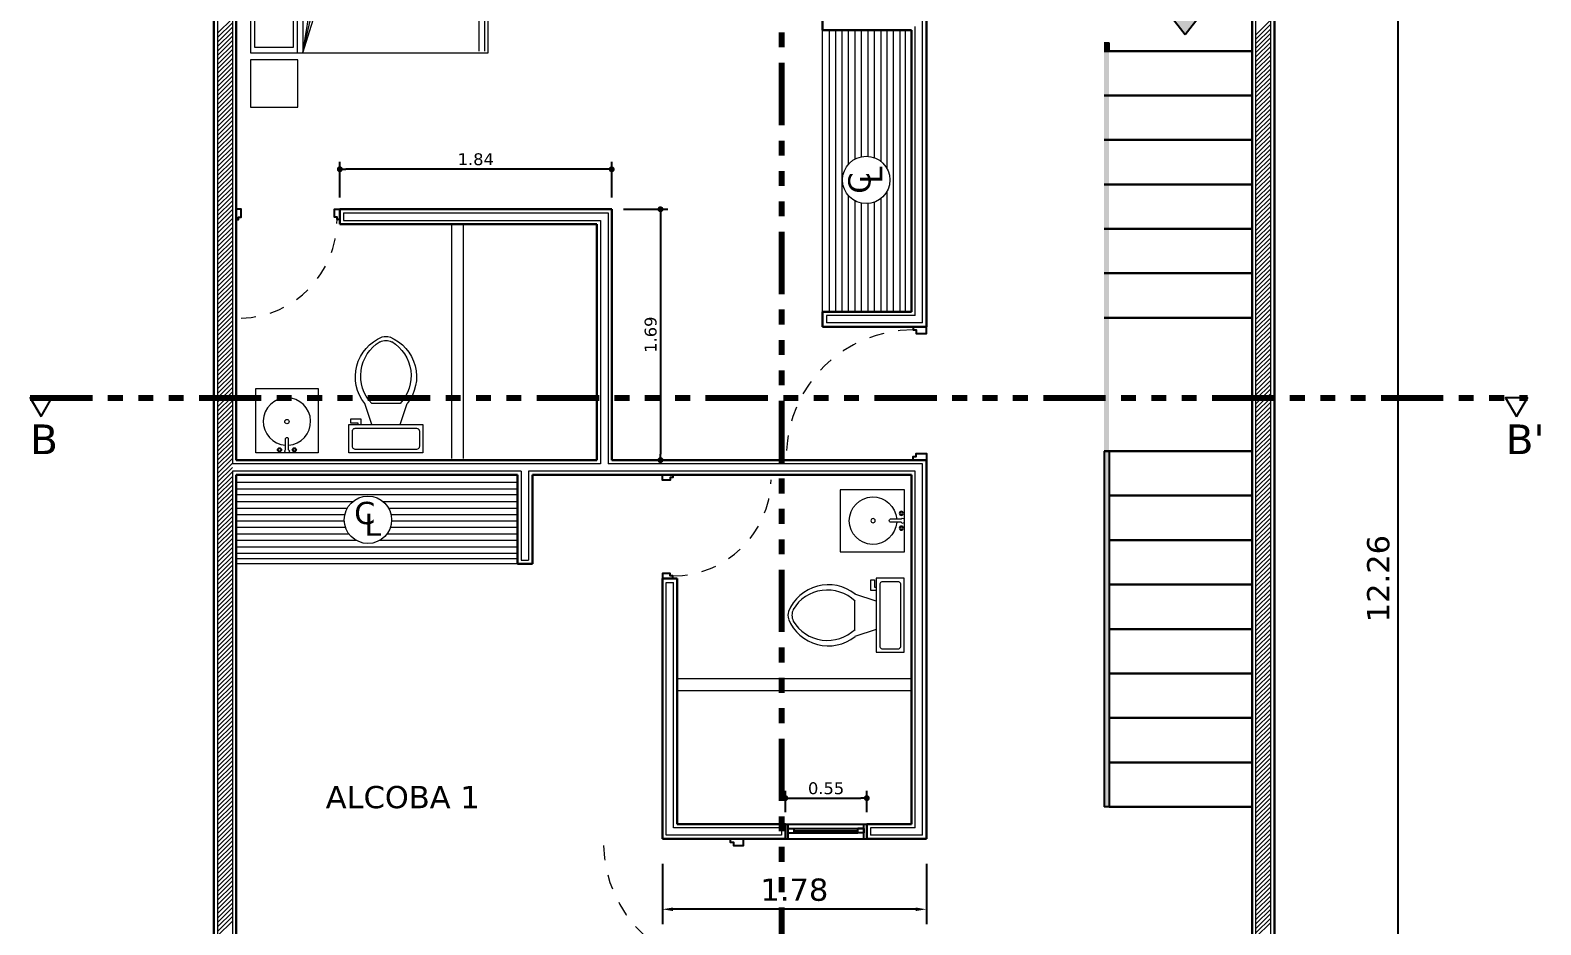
# Model space of a CAD drawing. Header units: millimetres. Extents: x -106 to 2534, y 21 to 2786.
# Drawn here: x 1265.76 to 1275.96, y 1374.5 to 1380.53 of the extents above; entities that cross this region are included whole.
import ezdxf

# ---------------------------------------------------------------- set-up
doc = ezdxf.new("R2010")
doc.units = ezdxf.units.MM
doc.linetypes.add('ACAD_ISO03W100', pattern=[30, 12, -18])
doc.linetypes.add('ACAD_ISO14W100', pattern=[24, 12, -3, 0, -3, 0, -3, 0, -3])
for name, color, linetype, lineweight in [('achurado', 142, 'Continuous', 9), ('asceso ban', 64, 'Continuous', 20), ('colet', 45, 'Continuous', 18), ('escalera', 90, 'Continuous', 30), ('L. corte', 106, 'ACAD_ISO14W100', 80), ('marco', 54, 'Continuous', 25), ('MOBILIARIO', 132, 'Continuous', 20), ('muros', 20, 'Continuous', 30), ('pollo', 91, 'Continuous', 20), ('puerta . lejan', 64, 'Continuous', 13), ('punteada', 210, 'ACAD_ISO03W100', 13), ('textos', 116, 'Continuous', 40), ('varanda', 240, 'Continuous', 25)]:
    doc.layers.add(name, color=color, linetype=linetype, lineweight=lineweight)
doc.styles.get("Standard").update_dxf_attribs({"font": 'verdana.ttf'})
doc.dimstyles.new('cota 1.50', dxfattribs={"dimtxt": 0.08, "dimasz": 0.04, "dimexe": 0.05, "dimexo": 0.08, "dimgap": 0.025, "dimtad": 1, "dimdsep": 46, "dimtxsty": 'Standard', "dimblk": 'DOT', "dimcen": 2.5, "dimadec": 0, "dimazin": 0, "dimtm": 1e-09, "dimtfac": 1, "dimtmove": 0, "dimatfit": 3, "dimfxl": 1, "dimarcsym": 0})
doc.dimstyles.new('cota 1.75', dxfattribs={"dimtxt": 0.15, "dimasz": 0.072, "dimexe": 0.1005, "dimexo": 0.1685, "dimgap": 0.0525, "dimtad": 1, "dimdsep": 46, "dimtxsty": 'Standard', "dimcen": 2.5, "dimadec": 0, "dimazin": 0, "dimtfac": 1, "dimtmove": 0, "dimatfit": 3, "dimfxl": 1.25, "dimarcsym": 0})

# ---------------------------------------------------------------- blocks, each defined once
blk = doc.blocks.new('A$C60677ADB')
at = {"layer": 'MOBILIARIO', "ltscale": 5}
for p, q in [((0, 2.455), (0, 0.459)), ((2.002, 2.455), (0, 2.455)), ((0.394, 2.455), (0.394, 0.459)), ((0.441, 2.455), (0.441, 0.459)), ((0.441, 0.459), (0.765, 2.455)), ((1.926, 0.473), (1.926, 2.455)), ((1.973, 0.473), (1.973, 2.455)), ((2.002, 0.459), (2.002, 2.455)), ((0.035, 1.488), (0.035, 2.408)), ((0.035, 2.408), (0.361, 2.408)), ((0.361, 2.408), (0.361, 1.488)), ((0.441, 0.459), (0.878, 2.354)), ((0.441, 0.459), (1.039, 2.354)), ((0.748, 2.354), (2.002, 2.354)), ((0.756, 2.403), (2.002, 2.403)), ((0, 1.457), (0.394, 1.457)), ((0.361, 1.488), (0.035, 1.488)), ((0.035, 1.426), (0.035, 0.506)), ((0.361, 1.426), (0.035, 1.426)), ((0.361, 0.506), (0.361, 1.426)), ((0, 0.459), (2.002, 0.459)), ((0.035, 0.506), (0.361, 0.506))]:
    blk.add_line(p, q, dxfattribs=at)
for points in [[(0, 2.519), (0.4, 2.519), (0.4, 2.919), (0, 2.919)], [(0, 0), (0.4, 0), (0.4, 0.4), (0, 0.4)]]:
    blk.add_lwpolyline(points, close=True, dxfattribs=at)
blk = doc.blocks.new('lava mano 03')
at = {"layer": 'asceso ban'}
for p, q in [((1249.724, 1380.694), (1249.648, 1380.694)), ((1249.724, 1380.674), (1249.648, 1380.674)), ((1249.724, 1380.694), (1249.73, 1380.701)), ((1249.724, 1380.674), (1249.73, 1380.667)), ((1249.73, 1380.701), (1249.745, 1380.697)), ((1249.73, 1380.667), (1249.745, 1380.672))]:
    blk.add_line(p, q, dxfattribs=at)
blk.add_lwpolyline([(1249.311, 1380.894), (1249.745, 1380.894), (1249.745, 1380.475), (1249.311, 1380.475)], close=True, dxfattribs=at)
for centre, radius in [((1249.533, 1380.684), 0.0145), ((1249.724, 1380.734), 0.014), ((1249.724, 1380.734), 0.00819), ((1249.724, 1380.634), 0.014), ((1249.724, 1380.634), 0.00819)]:
    blk.add_circle(centre, radius, dxfattribs=at)
for centre, radius, start, end in [((1249.533, 1380.684), 0.16, 3.5735, 356.4265), ((1249.654, 1380.684), 0.0115, 119.3552, 240.6448)]:
    blk.add_arc(centre, radius, start, end, dxfattribs=at)
blk = doc.blocks.new('sanit')
at = {"layer": 'asceso ban'}
for p, q in [((1242.181, 1375.325), (1242.086, 1375.325)), ((1242.229, 1375.195), (1242.372, 1375.242)), ((1242.372, 1375.195), (1242.372, 1375.004)), ((1242.229, 1375.004), (1242.372, 1374.956)), ((1242.229, 1374.933), (1242.265, 1374.933)), ((1242.241, 1374.909), (1242.229, 1374.909)), ((1242.241, 1374.861), (1242.241, 1374.909)), ((1242.265, 1374.861), (1242.241, 1374.861)), ((1242.265, 1374.933), (1242.265, 1374.861))]:
    blk.add_line(p, q, dxfattribs=at)
blk.add_lwpolyline([(1242.229, 1375.349), (1242.039, 1375.349), (1242.039, 1374.849), (1242.229, 1374.849)], close=True, dxfattribs=at)
for points in [[(1242.062, 1375.302), (1242.062, 1374.897)], [(1242.205, 1374.897), (1242.205, 1375.302)], [(1242.086, 1374.873), (1242.181, 1374.873)]]:
    blk.add_lwpolyline(points, dxfattribs=at)
for centre, radius, start, end in [((1242.083, 1375.305), 0.021, 81.8699, 188.1301), ((1242.184, 1375.305), 0.021, 351.8699, 98.1301), ((1242.552, 1375.016), 0.29, 22.0284, 128.5307), ((1242.558, 1374.999), 0.27, 31.053, 133.6321), ((1242.552, 1375.183), 0.29, 231.4691, 337.9714), ((1242.702, 1375.099), 0.0952, 335.7318, 24.2682), ((1242.729, 1375.099), 0.0952, 344.8605, 15.1395), ((1242.558, 1375.199), 0.27, 226.3677, 328.9468), ((1242.083, 1374.894), 0.021, 171.8699, 278.1301), ((1242.184, 1374.894), 0.021, 261.8699, 8.1301)]:
    blk.add_arc(centre, radius, start, end, dxfattribs=at)
blk = doc.blocks.new('*D204')
at = {"color": 0, "lineweight": -2, "transparency": 16777216}
for p, q in [((1274.326, 1382.962), (1275.091, 1382.962)), ((1274.991, 1382.89), (1274.991, 1370.775)), ((1274.326, 1370.703), (1275.091, 1370.703))]:
    blk.add_line(p, q, dxfattribs=at)
at = {"color": 0, "transparency": 16777216}
for points in [[(1274.979, 1382.89), (1275.003, 1382.89), (1274.991, 1382.962)], [(1274.979, 1370.775), (1275.003, 1370.775), (1274.991, 1370.703)]]:
    blk.add_solid(points, dxfattribs=at)
at = {"layer": 'Defpoints', "color": 0, "transparency": 16777216}
for p in [(1274.158, 1382.962), (1274.158, 1370.703), (1274.991, 1370.703)]:
    blk.add_point(p, dxfattribs=at)
at = {"color": 0, "transparency": 16777216, "insert": (1274.86, 1376.833), "char_height": 0.15, "attachment_point": 5, "rotation": 90}
blk.add_mtext('12.26', dxfattribs=at)
blk = doc.blocks.new('*D205')
at = {"color": 0, "lineweight": -2, "transparency": 16777216}
for p, q in [((1270.026, 1374.909), (1270.026, 1374.502)), ((1271.808, 1374.909), (1271.808, 1374.502)), ((1271.736, 1374.602), (1270.098, 1374.602))]:
    blk.add_line(p, q, dxfattribs=at)
at = {"color": 0, "transparency": 16777216}
for points in [[(1270.098, 1374.614), (1270.098, 1374.59), (1270.026, 1374.602)], [(1271.736, 1374.614), (1271.736, 1374.59), (1271.808, 1374.602)]]:
    blk.add_solid(points, dxfattribs=at)
at = {"layer": 'Defpoints', "color": 0, "transparency": 16777216}
for p in [(1270.026, 1375.077), (1271.808, 1375.077), (1270.026, 1374.602)]:
    blk.add_point(p, dxfattribs=at)
at = {"color": 0, "transparency": 16777216, "insert": (1270.917, 1374.733), "char_height": 0.15, "attachment_point": 5}
blk.add_mtext('1.78', dxfattribs=at)
blk = doc.blocks.new('_Dot')
at = {"color": 0, "linetype": 'ByBlock', "lineweight": -2}
blk.add_line((-0.5, 0), (-1, 0), dxfattribs=at)
at = {"color": 0, "linetype": 'ByBlock', "const_width": 0.5}
blk.add_lwpolyline([(-0.25, 0, 1), (0.25, 0, 1)], format="xyb", close=True, dxfattribs=at)
blk = doc.blocks.new('*D210')
at = {"color": 0, "lineweight": -2, "transparency": 16777216}
for p, q in [((1267.848, 1379.405), (1267.848, 1379.645)), ((1269.644, 1379.595), (1267.888, 1379.595)), ((1269.684, 1379.405), (1269.684, 1379.645))]:
    blk.add_line(p, q, dxfattribs=at)
at = {"layer": 'Defpoints', "color": 0, "transparency": 16777216}
for p in [(1267.848, 1379.595), (1267.848, 1379.325), (1269.684, 1379.325)]:
    blk.add_point(p, dxfattribs=at)
at = {"color": 0, "lineweight": -2, "transparency": 16777216, "xscale": 0.03999999999999999, "yscale": 0.03999999999999999, "zscale": 0.03999999999999999, "rotation": 180}
blk.add_blockref('_Dot', (1267.848, 1379.595), dxfattribs=at)
at = {"color": 0, "lineweight": -2, "transparency": 16777216, "xscale": 0.03999999999999999, "yscale": 0.03999999999999999, "zscale": 0.03999999999999999}
blk.add_blockref('_Dot', (1269.684, 1379.595), dxfattribs=at)
at = {"color": 0, "transparency": 16777216, "insert": (1268.766, 1379.662), "char_height": 0.08, "attachment_point": 5}
blk.add_mtext('1.84', dxfattribs=at)
blk = doc.blocks.new('*D211')
at = {"color": 0, "lineweight": -2, "transparency": 16777216}
for p, q in [((1269.764, 1379.325), (1270.063, 1379.325)), ((1270.013, 1379.285), (1270.013, 1377.673)), ((1269.764, 1377.633), (1270.063, 1377.633))]:
    blk.add_line(p, q, dxfattribs=at)
at = {"layer": 'Defpoints', "color": 0, "transparency": 16777216}
for p in [(1269.684, 1379.325), (1269.684, 1377.633), (1270.013, 1377.633)]:
    blk.add_point(p, dxfattribs=at)
at = {"color": 0, "lineweight": -2, "transparency": 16777216, "xscale": 0.03999999999999999, "yscale": 0.03999999999999999, "zscale": 0.03999999999999999}
for p, rotation in [((1270.013, 1379.325), 90), ((1270.013, 1377.633), 270)]:
    blk.add_blockref('_Dot', p, dxfattribs=dict(at, rotation=rotation))
at = {"color": 0, "transparency": 16777216, "insert": (1269.947, 1378.479), "char_height": 0.08, "attachment_point": 5, "rotation": 90}
blk.add_mtext('1.69', dxfattribs=at)
blk = doc.blocks.new('*D212')
at = {"color": 0, "lineweight": -2, "transparency": 16777216}
for p, q in [((1270.856, 1375.257), (1270.856, 1375.402)), ((1271.406, 1375.257), (1271.406, 1375.402)), ((1270.896, 1375.352), (1271.366, 1375.352))]:
    blk.add_line(p, q, dxfattribs=at)
at = {"layer": 'Defpoints', "color": 0, "transparency": 16777216}
for p in [(1271.406, 1375.352), (1270.856, 1375.177), (1271.406, 1375.177)]:
    blk.add_point(p, dxfattribs=at)
at = {"color": 0, "lineweight": -2, "transparency": 16777216, "xscale": 0.03999999999999999, "yscale": 0.03999999999999999, "zscale": 0.03999999999999999, "rotation": 180}
blk.add_blockref('_Dot', (1270.856, 1375.352), dxfattribs=at)
at = {"color": 0, "lineweight": -2, "transparency": 16777216, "xscale": 0.03999999999999999, "yscale": 0.03999999999999999, "zscale": 0.03999999999999999}
blk.add_blockref('_Dot', (1271.406, 1375.352), dxfattribs=at)
at = {"color": 0, "transparency": 16777216, "insert": (1271.131, 1375.418), "char_height": 0.08, "attachment_point": 5}
blk.add_mtext('0.55', dxfattribs=at)

msp = doc.modelspace()

# ---------------------------------------------------------------- hatches: boundary and pattern name
h = msp.add_hatch(color=0)
h.set_gradient(color1=(0, 0, 255), rotation=180, tint=1)
h.paths.add_polyline_path([(1273.555, 1380.502), (1273.452, 1380.634), (1273.516, 1380.634), (1273.507, 1380.835), (1273.609, 1380.835), (1273.604, 1380.634), (1273.66, 1380.634)])
h = msp.add_hatch(color=12)
h.set_gradient(color1=(204, 15, 5), color2=(214, 16, 5), one_color=1, tint=0.43, name='CYLINDER')
h.paths.add_polyline_path([(1273.008, 1378.053), (1273.042, 1378.053), (1273.042, 1380.393), (1273.008, 1380.393)])
h = msp.add_hatch(color=20)
h.set_gradient(color1=(244, 62, 11), color2=(209, 53, 10), one_color=1, tint=0.43)
h.paths.add_polyline_path([(1273.008, 1377.693), (1273.042, 1377.693), (1273.042, 1378.053), (1273.008, 1378.053)])
at = {"layer": 'puerta . lejan'}
h = msp.add_hatch(color=256, dxfattribs=at)
h.set_gradient(color1=(245, 5, 9), color2=(215, 4, 8), one_color=1, tint=0.43)
h.paths.add_polyline_path([(1273.008, 1377.693), (1273.008, 1375.293), (1273.042, 1375.293), (1273.042, 1377.693)])
at = {"layer": 'varanda'}
h = msp.add_hatch(color=12, dxfattribs=at)
h.set_gradient(color1=(204, 15, 5), color2=(214, 16, 5), one_color=1, tint=0.43)
h.paths.add_polyline_path([(1273.008, 1380.393), (1273.042, 1380.393), (1273.042, 1380.448), (1273.008, 1380.448)])

# ---------------------------------------------------------------- linework, layer by layer
at = {"color": 0, "linetype": 'Continuous'}
msp.add_lwpolyline([(1273.555, 1380.502), (1273.452, 1380.634), (1273.516, 1380.634), (1273.507, 1380.835), (1273.609, 1380.835), (1273.604, 1380.634), (1273.66, 1380.634)], close=True, dxfattribs=at)
for points in [[(1265.831, 1377.926), (1265.904, 1378.053), (1265.758, 1378.053)], [(1275.793, 1377.926), (1275.866, 1378.053), (1275.719, 1378.053)]]:
    msp.add_lwpolyline(points, close=True)
at = {"layer": 'achurado'}
for p, q in [((1267.023, 1384.964), (1267.023, 1370.728)), ((1267.123, 1384.858), (1267.123, 1377.608)), ((1274.133, 1373.567), (1274.133, 1382.937)), ((1271.783, 1378.558), (1271.783, 1382.837)), ((1274.033, 1373.567), (1274.033, 1382.812)), ((1267.023, 1380.513), (1267.123, 1380.613)), ((1267.023, 1380.483), (1267.123, 1380.583)), ((1274.033, 1380.503), (1274.133, 1380.603)), ((1274.033, 1380.473), (1274.133, 1380.573)), ((1267.023, 1380.453), (1267.123, 1380.553)), ((1267.023, 1380.423), (1267.123, 1380.523)), ((1267.023, 1380.393), (1267.123, 1380.493)), ((1271.733, 1378.608), (1271.733, 1380.558)), ((1274.033, 1380.443), (1274.133, 1380.543)), ((1274.033, 1380.413), (1274.133, 1380.513)), ((1274.033, 1380.383), (1274.133, 1380.483)), ((1267.023, 1380.363), (1267.123, 1380.463)), ((1267.023, 1380.333), (1267.123, 1380.433)), ((1267.023, 1380.303), (1267.123, 1380.403)), ((1267.023, 1380.273), (1267.123, 1380.373)), ((1274.033, 1380.353), (1274.133, 1380.453)), ((1274.033, 1380.323), (1274.133, 1380.423)), ((1274.033, 1380.293), (1274.133, 1380.393)), ((1267.023, 1380.243), (1267.123, 1380.343)), ((1267.023, 1380.213), (1267.123, 1380.313)), ((1267.023, 1380.183), (1267.123, 1380.283)), ((1274.033, 1380.263), (1274.133, 1380.363)), ((1274.033, 1380.233), (1274.133, 1380.333)), ((1274.033, 1380.203), (1274.133, 1380.303)), ((1274.033, 1380.173), (1274.133, 1380.273)), ((1267.023, 1380.153), (1267.123, 1380.253)), ((1267.023, 1380.123), (1267.123, 1380.223)), ((1267.023, 1380.093), (1267.123, 1380.193)), ((1267.023, 1380.063), (1267.123, 1380.163)), ((1274.033, 1380.143), (1274.133, 1380.243)), ((1274.033, 1380.113), (1274.133, 1380.213)), ((1274.033, 1380.083), (1274.133, 1380.183)), ((1267.023, 1380.033), (1267.123, 1380.133)), ((1267.023, 1380.003), (1267.123, 1380.103)), ((1267.023, 1379.973), (1267.123, 1380.073)), ((1274.033, 1380.053), (1274.133, 1380.153)), ((1274.033, 1380.023), (1274.133, 1380.123)), ((1274.033, 1379.993), (1274.133, 1380.093)), ((1274.033, 1379.963), (1274.133, 1380.063)), ((1267.023, 1379.943), (1267.123, 1380.043)), ((1267.023, 1379.913), (1267.123, 1380.013)), ((1267.023, 1379.883), (1267.123, 1379.983)), ((1274.033, 1379.933), (1274.133, 1380.033)), ((1274.033, 1379.903), (1274.133, 1380.003)), ((1274.033, 1379.873), (1274.133, 1379.973)), ((1267.023, 1379.853), (1267.123, 1379.953)), ((1267.023, 1379.823), (1267.123, 1379.923)), ((1267.023, 1379.793), (1267.123, 1379.893)), ((1267.023, 1379.763), (1267.123, 1379.863)), ((1274.033, 1379.843), (1274.133, 1379.943)), ((1274.033, 1379.813), (1274.133, 1379.913)), ((1274.033, 1379.783), (1274.133, 1379.883)), ((1267.023, 1379.733), (1267.123, 1379.833)), ((1267.023, 1379.703), (1267.123, 1379.803)), ((1267.023, 1379.673), (1267.123, 1379.773)), ((1274.033, 1379.753), (1274.133, 1379.853)), ((1274.033, 1379.723), (1274.133, 1379.823)), ((1274.033, 1379.693), (1274.133, 1379.793)), ((1274.033, 1379.663), (1274.133, 1379.763)), ((1267.023, 1379.643), (1267.123, 1379.743)), ((1267.023, 1379.613), (1267.123, 1379.713)), ((1267.023, 1379.583), (1267.123, 1379.683)), ((1267.023, 1379.553), (1267.123, 1379.653)), ((1274.033, 1379.633), (1274.133, 1379.733)), ((1274.033, 1379.603), (1274.133, 1379.703)), ((1274.033, 1379.573), (1274.133, 1379.673)), ((1267.023, 1379.523), (1267.123, 1379.623)), ((1267.023, 1379.493), (1267.123, 1379.593)), ((1267.023, 1379.463), (1267.123, 1379.563)), ((1274.033, 1379.543), (1274.133, 1379.643)), ((1274.033, 1379.513), (1274.133, 1379.613)), ((1274.033, 1379.483), (1274.133, 1379.583)), ((1274.033, 1379.453), (1274.133, 1379.553)), ((1267.023, 1379.433), (1267.123, 1379.533)), ((1267.023, 1379.403), (1267.123, 1379.503)), ((1267.023, 1379.373), (1267.123, 1379.473)), ((1274.033, 1379.423), (1274.133, 1379.523)), ((1274.033, 1379.393), (1274.133, 1379.493)), ((1274.033, 1379.363), (1274.133, 1379.463)), ((1267.023, 1379.343), (1267.123, 1379.443)), ((1267.023, 1379.313), (1267.123, 1379.413)), ((1267.023, 1379.283), (1267.123, 1379.383)), ((1267.023, 1379.253), (1267.123, 1379.353)), ((1274.033, 1379.333), (1274.133, 1379.433)), ((1274.033, 1379.303), (1274.133, 1379.403)), ((1274.033, 1379.273), (1274.133, 1379.373)), ((1267.023, 1379.223), (1267.123, 1379.323)), ((1267.023, 1379.193), (1267.123, 1379.293)), ((1267.023, 1379.163), (1267.123, 1379.263)), ((1267.873, 1379.3), (1269.659, 1379.3)), ((1267.873, 1379.3), (1267.873, 1379.25)), ((1267.873, 1379.25), (1269.609, 1379.25)), ((1269.609, 1379.25), (1269.609, 1377.608)), ((1269.659, 1379.3), (1269.659, 1377.608)), ((1274.033, 1379.243), (1274.133, 1379.343)), ((1274.033, 1379.213), (1274.133, 1379.313)), ((1274.033, 1379.183), (1274.133, 1379.283)), ((1274.033, 1379.153), (1274.133, 1379.253)), ((1267.023, 1379.133), (1267.123, 1379.233)), ((1267.023, 1379.103), (1267.123, 1379.203)), ((1267.023, 1379.073), (1267.123, 1379.173)), ((1267.023, 1379.043), (1267.123, 1379.143)), ((1274.033, 1379.123), (1274.133, 1379.223)), ((1274.033, 1379.093), (1274.133, 1379.193)), ((1274.033, 1379.063), (1274.133, 1379.163)), ((1267.023, 1379.013), (1267.123, 1379.113)), ((1267.023, 1378.983), (1267.123, 1379.083)), ((1267.023, 1378.953), (1267.123, 1379.053)), ((1274.033, 1379.033), (1274.133, 1379.133)), ((1274.033, 1379.003), (1274.133, 1379.103)), ((1274.033, 1378.973), (1274.133, 1379.073)), ((1274.033, 1378.943), (1274.133, 1379.043)), ((1267.023, 1378.923), (1267.123, 1379.023)), ((1267.023, 1378.893), (1267.123, 1378.993)), ((1267.023, 1378.863), (1267.123, 1378.963)), ((1274.033, 1378.913), (1274.133, 1379.013)), ((1274.033, 1378.883), (1274.133, 1378.983)), ((1274.033, 1378.853), (1274.133, 1378.953)), ((1267.023, 1378.833), (1267.123, 1378.933)), ((1267.023, 1378.803), (1267.123, 1378.903)), ((1267.023, 1378.773), (1267.123, 1378.873)), ((1267.023, 1378.743), (1267.123, 1378.843)), ((1274.033, 1378.823), (1274.133, 1378.923)), ((1274.033, 1378.793), (1274.133, 1378.893)), ((1274.033, 1378.763), (1274.133, 1378.863)), ((1267.023, 1378.713), (1267.123, 1378.813)), ((1267.023, 1378.683), (1267.123, 1378.783)), ((1267.023, 1378.653), (1267.123, 1378.753)), ((1274.033, 1378.733), (1274.133, 1378.833)), ((1274.033, 1378.703), (1274.133, 1378.803)), ((1274.033, 1378.673), (1274.133, 1378.773)), ((1274.033, 1378.643), (1274.133, 1378.743)), ((1267.023, 1378.623), (1267.123, 1378.723)), ((1267.023, 1378.593), (1267.123, 1378.693)), ((1267.023, 1378.563), (1267.123, 1378.663)), ((1267.023, 1378.533), (1267.123, 1378.633)), ((1274.033, 1378.613), (1274.133, 1378.713)), ((1274.033, 1378.583), (1274.133, 1378.683)), ((1274.033, 1378.553), (1274.133, 1378.653)), ((1267.023, 1378.503), (1267.123, 1378.603)), ((1267.023, 1378.473), (1267.123, 1378.573)), ((1267.023, 1378.443), (1267.123, 1378.543)), ((1271.733, 1378.608), (1271.133, 1378.608)), ((1271.133, 1378.608), (1271.133, 1378.558)), ((1271.783, 1378.558), (1271.133, 1378.558)), ((1274.033, 1378.523), (1274.133, 1378.623)), ((1274.033, 1378.493), (1274.133, 1378.593)), ((1274.033, 1378.463), (1274.133, 1378.563)), ((1274.033, 1378.433), (1274.133, 1378.533)), ((1267.023, 1378.413), (1267.123, 1378.513)), ((1267.023, 1378.383), (1267.123, 1378.483)), ((1267.023, 1378.353), (1267.123, 1378.453)), ((1274.033, 1378.403), (1274.133, 1378.503)), ((1274.033, 1378.373), (1274.133, 1378.473)), ((1274.033, 1378.343), (1274.133, 1378.443)), ((1267.023, 1378.323), (1267.123, 1378.423)), ((1267.023, 1378.293), (1267.123, 1378.393)), ((1267.023, 1378.263), (1267.123, 1378.363)), ((1267.023, 1378.233), (1267.123, 1378.333)), ((1274.033, 1378.313), (1274.133, 1378.413)), ((1274.033, 1378.283), (1274.133, 1378.383)), ((1274.033, 1378.253), (1274.133, 1378.353)), ((1267.023, 1378.203), (1267.123, 1378.303)), ((1267.023, 1378.173), (1267.123, 1378.273)), ((1267.023, 1378.143), (1267.123, 1378.243)), ((1274.033, 1378.223), (1274.133, 1378.323)), ((1274.033, 1378.193), (1274.133, 1378.293)), ((1274.033, 1378.163), (1274.133, 1378.263)), ((1274.033, 1378.133), (1274.133, 1378.233)), ((1267.023, 1378.113), (1267.123, 1378.213)), ((1267.023, 1378.083), (1267.123, 1378.183)), ((1267.023, 1378.053), (1267.123, 1378.153)), ((1267.023, 1378.023), (1267.123, 1378.123)), ((1274.033, 1378.103), (1274.133, 1378.203)), ((1274.033, 1378.073), (1274.133, 1378.173)), ((1274.033, 1378.043), (1274.133, 1378.143)), ((1267.023, 1377.993), (1267.123, 1378.093)), ((1267.023, 1377.963), (1267.123, 1378.063)), ((1267.023, 1377.933), (1267.123, 1378.033)), ((1274.033, 1378.013), (1274.133, 1378.113)), ((1274.033, 1377.983), (1274.133, 1378.083)), ((1274.033, 1377.953), (1274.133, 1378.053)), ((1274.033, 1377.923), (1274.133, 1378.023)), ((1267.023, 1377.903), (1267.123, 1378.003)), ((1267.023, 1377.873), (1267.123, 1377.973)), ((1267.023, 1377.843), (1267.123, 1377.943)), ((1274.033, 1377.893), (1274.133, 1377.993)), ((1274.033, 1377.863), (1274.133, 1377.963)), ((1274.033, 1377.833), (1274.133, 1377.933)), ((1267.023, 1377.813), (1267.123, 1377.913)), ((1267.023, 1377.783), (1267.123, 1377.883)), ((1267.023, 1377.753), (1267.123, 1377.853)), ((1267.023, 1377.723), (1267.123, 1377.823)), ((1274.033, 1377.803), (1274.133, 1377.903)), ((1274.033, 1377.773), (1274.133, 1377.873)), ((1274.033, 1377.743), (1274.133, 1377.843)), ((1267.023, 1377.693), (1267.123, 1377.793)), ((1267.023, 1377.663), (1267.123, 1377.763)), ((1267.023, 1377.633), (1267.123, 1377.733)), ((1274.033, 1377.713), (1274.133, 1377.813)), ((1274.033, 1377.683), (1274.133, 1377.783)), ((1274.033, 1377.653), (1274.133, 1377.753)), ((1274.033, 1377.623), (1274.133, 1377.723)), ((1267.023, 1377.603), (1267.123, 1377.703)), ((1267.023, 1377.573), (1267.123, 1377.673)), ((1267.023, 1377.543), (1267.123, 1377.643)), ((1267.023, 1377.513), (1267.123, 1377.613)), ((1274.033, 1377.593), (1274.133, 1377.693)), ((1274.033, 1377.563), (1274.133, 1377.663)), ((1274.033, 1377.533), (1274.133, 1377.633)), ((1267.023, 1377.483), (1267.123, 1377.583)), ((1267.023, 1377.453), (1267.123, 1377.553)), ((1267.023, 1377.423), (1267.123, 1377.523)), ((1269.609, 1377.608), (1267.123, 1377.608)), ((1269.073, 1377.558), (1267.123, 1377.558)), ((1267.123, 1377.558), (1267.123, 1370.828)), ((1269.073, 1377.558), (1269.073, 1376.958)), ((1271.733, 1377.558), (1269.123, 1377.558)), ((1269.123, 1377.558), (1269.123, 1376.958)), ((1271.783, 1377.608), (1269.659, 1377.608)), ((1271.733, 1375.152), (1271.733, 1377.558)), ((1271.783, 1375.102), (1271.783, 1377.608)), ((1274.033, 1377.503), (1274.133, 1377.603)), ((1274.033, 1377.473), (1274.133, 1377.573)), ((1274.033, 1377.443), (1274.133, 1377.543)), ((1274.033, 1377.413), (1274.133, 1377.513)), ((1267.023, 1377.393), (1267.123, 1377.493)), ((1267.023, 1377.363), (1267.123, 1377.463)), ((1267.023, 1377.333), (1267.123, 1377.433)), ((1274.033, 1377.383), (1274.133, 1377.483)), ((1274.033, 1377.353), (1274.133, 1377.453)), ((1274.033, 1377.323), (1274.133, 1377.423)), ((1267.023, 1377.303), (1267.123, 1377.403)), ((1267.023, 1377.273), (1267.123, 1377.373)), ((1267.023, 1377.243), (1267.123, 1377.343)), ((1267.023, 1377.213), (1267.123, 1377.313)), ((1274.033, 1377.293), (1274.133, 1377.393)), ((1274.033, 1377.263), (1274.133, 1377.363)), ((1274.033, 1377.233), (1274.133, 1377.333)), ((1267.023, 1377.183), (1267.123, 1377.283)), ((1267.023, 1377.153), (1267.123, 1377.253)), ((1267.023, 1377.123), (1267.123, 1377.223)), ((1274.033, 1377.203), (1274.133, 1377.303)), ((1274.033, 1377.173), (1274.133, 1377.273)), ((1274.033, 1377.143), (1274.133, 1377.243)), ((1274.033, 1377.113), (1274.133, 1377.213)), ((1267.023, 1377.093), (1267.123, 1377.193)), ((1267.023, 1377.063), (1267.123, 1377.163)), ((1267.023, 1377.033), (1267.123, 1377.133)), ((1267.023, 1377.003), (1267.123, 1377.103)), ((1274.033, 1377.083), (1274.133, 1377.183)), ((1274.033, 1377.053), (1274.133, 1377.153)), ((1274.033, 1377.023), (1274.133, 1377.123)), ((1267.023, 1376.973), (1267.123, 1377.073)), ((1267.023, 1376.943), (1267.123, 1377.043)), ((1267.023, 1376.913), (1267.123, 1377.013)), ((1274.033, 1376.993), (1274.133, 1377.093)), ((1274.033, 1376.963), (1274.133, 1377.063)), ((1274.033, 1376.933), (1274.133, 1377.033)), ((1274.033, 1376.903), (1274.133, 1377.003)), ((1267.023, 1376.883), (1267.123, 1376.983)), ((1267.023, 1376.853), (1267.123, 1376.953)), ((1267.023, 1376.823), (1267.123, 1376.923)), ((1269.073, 1376.958), (1269.123, 1376.958)), ((1274.033, 1376.873), (1274.133, 1376.973)), ((1274.033, 1376.843), (1274.133, 1376.943)), ((1274.033, 1376.813), (1274.133, 1376.913)), ((1267.023, 1376.793), (1267.123, 1376.893)), ((1267.023, 1376.763), (1267.123, 1376.863)), ((1267.023, 1376.733), (1267.123, 1376.833)), ((1267.023, 1376.703), (1267.123, 1376.803)), ((1270.051, 1375.102), (1270.051, 1376.808)), ((1270.051, 1376.808), (1270.101, 1376.808)), ((1270.101, 1375.152), (1270.101, 1376.808)), ((1274.033, 1376.783), (1274.133, 1376.883)), ((1274.033, 1376.753), (1274.133, 1376.853)), ((1274.033, 1376.723), (1274.133, 1376.823)), ((1267.023, 1376.673), (1267.123, 1376.773)), ((1267.023, 1376.643), (1267.123, 1376.743)), ((1267.023, 1376.613), (1267.123, 1376.713)), ((1274.033, 1376.693), (1274.133, 1376.793)), ((1274.033, 1376.663), (1274.133, 1376.763)), ((1274.033, 1376.633), (1274.133, 1376.733)), ((1274.033, 1376.603), (1274.133, 1376.703)), ((1267.023, 1376.583), (1267.123, 1376.683)), ((1267.023, 1376.553), (1267.123, 1376.653)), ((1267.023, 1376.523), (1267.123, 1376.623)), ((1267.023, 1376.493), (1267.123, 1376.593)), ((1274.033, 1376.573), (1274.133, 1376.673)), ((1274.033, 1376.543), (1274.133, 1376.643)), ((1274.033, 1376.513), (1274.133, 1376.613)), ((1267.023, 1376.463), (1267.123, 1376.563)), ((1267.023, 1376.433), (1267.123, 1376.533)), ((1267.023, 1376.403), (1267.123, 1376.503)), ((1274.033, 1376.483), (1274.133, 1376.583)), ((1274.033, 1376.453), (1274.133, 1376.553)), ((1274.033, 1376.423), (1274.133, 1376.523)), ((1274.033, 1376.393), (1274.133, 1376.493)), ((1267.023, 1376.373), (1267.123, 1376.473)), ((1267.023, 1376.343), (1267.123, 1376.443)), ((1267.023, 1376.313), (1267.123, 1376.413)), ((1274.033, 1376.363), (1274.133, 1376.463)), ((1274.033, 1376.333), (1274.133, 1376.433)), ((1274.033, 1376.303), (1274.133, 1376.403)), ((1267.023, 1376.283), (1267.123, 1376.383)), ((1267.023, 1376.253), (1267.123, 1376.353)), ((1267.023, 1376.223), (1267.123, 1376.323)), ((1267.023, 1376.193), (1267.123, 1376.293)), ((1274.033, 1376.273), (1274.133, 1376.373)), ((1274.033, 1376.243), (1274.133, 1376.343)), ((1274.033, 1376.213), (1274.133, 1376.313)), ((1267.023, 1376.163), (1267.123, 1376.263)), ((1267.023, 1376.133), (1267.123, 1376.233)), ((1267.023, 1376.103), (1267.123, 1376.203)), ((1274.033, 1376.183), (1274.133, 1376.283)), ((1274.033, 1376.153), (1274.133, 1376.253)), ((1274.033, 1376.123), (1274.133, 1376.223)), ((1274.033, 1376.093), (1274.133, 1376.193)), ((1267.023, 1376.073), (1267.123, 1376.173)), ((1267.023, 1376.043), (1267.123, 1376.143)), ((1267.023, 1376.013), (1267.123, 1376.113)), ((1267.023, 1375.983), (1267.123, 1376.083)), ((1274.033, 1376.063), (1274.133, 1376.163)), ((1274.033, 1376.033), (1274.133, 1376.133)), ((1274.033, 1376.003), (1274.133, 1376.103)), ((1267.023, 1375.953), (1267.123, 1376.053)), ((1267.023, 1375.923), (1267.123, 1376.023)), ((1267.023, 1375.893), (1267.123, 1375.993)), ((1274.033, 1375.973), (1274.133, 1376.073)), ((1274.033, 1375.943), (1274.133, 1376.043)), ((1274.033, 1375.913), (1274.133, 1376.013)), ((1274.033, 1375.883), (1274.133, 1375.983)), ((1267.023, 1375.863), (1267.123, 1375.963)), ((1267.023, 1375.833), (1267.123, 1375.933)), ((1267.023, 1375.803), (1267.123, 1375.903)), ((1274.033, 1375.853), (1274.133, 1375.953)), ((1274.033, 1375.823), (1274.133, 1375.923)), ((1274.033, 1375.793), (1274.133, 1375.893)), ((1267.023, 1375.773), (1267.123, 1375.873)), ((1267.023, 1375.743), (1267.123, 1375.843)), ((1267.023, 1375.713), (1267.123, 1375.813)), ((1267.023, 1375.683), (1267.123, 1375.783)), ((1274.033, 1375.763), (1274.133, 1375.863)), ((1274.033, 1375.733), (1274.133, 1375.833)), ((1274.033, 1375.703), (1274.133, 1375.803)), ((1267.023, 1375.653), (1267.123, 1375.753)), ((1267.023, 1375.623), (1267.123, 1375.723)), ((1267.023, 1375.593), (1267.123, 1375.693)), ((1274.033, 1375.673), (1274.133, 1375.773)), ((1274.033, 1375.643), (1274.133, 1375.743)), ((1274.033, 1375.613), (1274.133, 1375.713)), ((1274.033, 1375.583), (1274.133, 1375.683)), ((1267.023, 1375.563), (1267.123, 1375.663)), ((1267.023, 1375.533), (1267.123, 1375.633)), ((1267.023, 1375.503), (1267.123, 1375.603)), ((1267.023, 1375.473), (1267.123, 1375.573)), ((1274.033, 1375.553), (1274.133, 1375.653)), ((1274.033, 1375.523), (1274.133, 1375.623)), ((1274.033, 1375.493), (1274.133, 1375.593)), ((1267.023, 1375.443), (1267.123, 1375.543)), ((1267.023, 1375.413), (1267.123, 1375.513)), ((1267.023, 1375.383), (1267.123, 1375.483)), ((1274.033, 1375.463), (1274.133, 1375.563)), ((1274.033, 1375.433), (1274.133, 1375.533)), ((1274.033, 1375.403), (1274.133, 1375.503)), ((1274.033, 1375.373), (1274.133, 1375.473)), ((1267.023, 1375.353), (1267.123, 1375.453)), ((1267.023, 1375.323), (1267.123, 1375.423)), ((1267.023, 1375.293), (1267.123, 1375.393)), ((1274.033, 1375.343), (1274.133, 1375.443)), ((1274.033, 1375.313), (1274.133, 1375.413)), ((1274.033, 1375.283), (1274.133, 1375.383)), ((1267.023, 1375.263), (1267.123, 1375.363)), ((1267.023, 1375.233), (1267.123, 1375.333)), ((1267.023, 1375.203), (1267.123, 1375.303)), ((1267.023, 1375.173), (1267.123, 1375.273)), ((1274.033, 1375.253), (1274.133, 1375.353)), ((1274.033, 1375.223), (1274.133, 1375.323)), ((1274.033, 1375.193), (1274.133, 1375.293)), ((1267.023, 1375.143), (1267.123, 1375.243)), ((1267.023, 1375.113), (1267.123, 1375.213)), ((1267.023, 1375.083), (1267.123, 1375.183)), ((1274.033, 1375.163), (1274.133, 1375.263)), ((1274.033, 1375.133), (1274.133, 1375.233)), ((1274.033, 1375.103), (1274.133, 1375.203)), ((1274.033, 1375.073), (1274.133, 1375.173)), ((1267.023, 1375.053), (1267.123, 1375.153)), ((1267.023, 1375.023), (1267.123, 1375.123)), ((1267.023, 1374.993), (1267.123, 1375.093)), ((1267.023, 1374.963), (1267.123, 1375.063)), ((1270.831, 1375.102), (1270.051, 1375.102)), ((1270.831, 1375.152), (1270.101, 1375.152)), ((1270.831, 1375.152), (1270.831, 1375.102)), ((1271.431, 1375.152), (1271.431, 1375.102)), ((1271.733, 1375.152), (1271.431, 1375.152)), ((1271.783, 1375.102), (1271.431, 1375.102)), ((1274.033, 1375.043), (1274.133, 1375.143)), ((1274.033, 1375.013), (1274.133, 1375.113)), ((1274.033, 1374.983), (1274.133, 1375.083)), ((1267.023, 1374.933), (1267.123, 1375.033)), ((1267.023, 1374.903), (1267.123, 1375.003)), ((1267.023, 1374.873), (1267.123, 1374.973)), ((1274.033, 1374.953), (1274.133, 1375.053)), ((1274.033, 1374.923), (1274.133, 1375.023)), ((1274.033, 1374.893), (1274.133, 1374.993)), ((1274.033, 1374.863), (1274.133, 1374.963)), ((1267.023, 1374.843), (1267.123, 1374.943)), ((1267.023, 1374.813), (1267.123, 1374.913)), ((1267.023, 1374.783), (1267.123, 1374.883)), ((1274.033, 1374.833), (1274.133, 1374.933)), ((1274.033, 1374.803), (1274.133, 1374.903)), ((1274.033, 1374.773), (1274.133, 1374.873)), ((1267.023, 1374.753), (1267.123, 1374.853)), ((1267.023, 1374.723), (1267.123, 1374.823)), ((1267.023, 1374.693), (1267.123, 1374.793)), ((1267.023, 1374.663), (1267.123, 1374.763)), ((1274.033, 1374.743), (1274.133, 1374.843)), ((1274.033, 1374.713), (1274.133, 1374.813)), ((1274.033, 1374.683), (1274.133, 1374.783)), ((1267.023, 1374.633), (1267.123, 1374.733)), ((1267.023, 1374.603), (1267.123, 1374.703)), ((1267.023, 1374.573), (1267.123, 1374.673)), ((1274.033, 1374.653), (1274.133, 1374.753)), ((1274.033, 1374.623), (1274.133, 1374.723)), ((1274.033, 1374.593), (1274.133, 1374.693)), ((1274.033, 1374.563), (1274.133, 1374.663)), ((1267.023, 1374.543), (1267.123, 1374.643)), ((1267.023, 1374.513), (1267.123, 1374.613)), ((1267.023, 1374.483), (1267.123, 1374.583)), ((1267.023, 1374.453), (1267.123, 1374.553)), ((1274.033, 1374.533), (1274.133, 1374.633)), ((1274.033, 1374.503), (1274.133, 1374.603)), ((1274.033, 1374.473), (1274.133, 1374.573)), ((1267.023, 1374.423), (1267.123, 1374.523)), ((1274.033, 1374.443), (1274.133, 1374.543)), ((1274.033, 1374.413), (1274.133, 1374.513))]:
    msp.add_line(p, q, dxfattribs=at)
at = {"layer": 'asceso ban'}
for centre in [(1271.402, 1379.523), (1268.038, 1377.23)]:
    msp.add_circle(centre, 0.16, dxfattribs=at)
at = {"layer": 'colet'}
for p, q in [((1271.108, 1378.633), (1271.108, 1380.533)), ((1271.153, 1380.533), (1271.153, 1378.633)), ((1271.194, 1380.533), (1271.194, 1378.633)), ((1271.238, 1380.533), (1271.238, 1378.633)), ((1271.281, 1380.533), (1271.281, 1379.628)), ((1271.326, 1380.533), (1271.326, 1379.664)), ((1271.368, 1380.533), (1271.368, 1379.68)), ((1271.414, 1380.533), (1271.414, 1379.683)), ((1271.455, 1380.533), (1271.455, 1379.674)), ((1271.5, 1380.533), (1271.5, 1379.65)), ((1271.542, 1380.533), (1271.542, 1379.601)), ((1271.585, 1380.533), (1271.585, 1378.633)), ((1271.629, 1380.533), (1271.629, 1378.633)), ((1271.665, 1380.533), (1271.665, 1378.633)), ((1271.281, 1379.418), (1271.281, 1378.633)), ((1271.326, 1379.382), (1271.326, 1378.633)), ((1271.368, 1379.367), (1271.368, 1378.633)), ((1271.414, 1379.363), (1271.414, 1378.633)), ((1271.455, 1379.372), (1271.455, 1378.633)), ((1271.5, 1379.396), (1271.5, 1378.633)), ((1271.542, 1379.445), (1271.542, 1378.633)), ((1269.048, 1377.481), (1267.148, 1377.481)), ((1269.048, 1377.437), (1267.148, 1377.437)), ((1269.048, 1377.398), (1267.148, 1377.398)), ((1267.933, 1377.351), (1267.148, 1377.351)), ((1267.897, 1377.307), (1267.148, 1377.307)), ((1269.048, 1377.351), (1268.142, 1377.351)), ((1269.048, 1377.307), (1268.178, 1377.307)), ((1267.881, 1377.264), (1267.148, 1377.264)), ((1267.878, 1377.22), (1267.148, 1377.22)), ((1269.048, 1377.264), (1268.194, 1377.264)), ((1269.048, 1377.22), (1268.197, 1377.22)), ((1267.886, 1377.177), (1267.148, 1377.177)), ((1267.909, 1377.133), (1267.148, 1377.133)), ((1269.048, 1377.133), (1268.166, 1377.133)), ((1269.048, 1377.177), (1268.189, 1377.177)), ((1267.959, 1377.09), (1267.148, 1377.09)), ((1269.048, 1377.046), (1267.148, 1377.046)), ((1269.048, 1377.003), (1267.148, 1377.003)), ((1269.048, 1377.09), (1268.116, 1377.09)), ((1269.048, 1376.967), (1267.148, 1376.967)), ((1269.048, 1376.933), (1267.148, 1376.933))]:
    msp.add_line(p, q, dxfattribs=at)
at = {"layer": 'escalera'}
for p, q in [((1273.008, 1380.393), (1274.008, 1380.393)), ((1274.008, 1380.093), (1273.008, 1380.093)), ((1274.008, 1379.793), (1273.008, 1379.793)), ((1274.008, 1379.493), (1273.008, 1379.493)), ((1274.008, 1379.193), (1273.008, 1379.193)), ((1274.008, 1378.893), (1273.008, 1378.893)), ((1274.008, 1378.593), (1273.008, 1378.593)), ((1274.008, 1377.693), (1273.008, 1377.693)), ((1274.008, 1377.393), (1273.042, 1377.393)), ((1274.008, 1377.093), (1273.042, 1377.093)), ((1274.008, 1376.793), (1273.042, 1376.793)), ((1274.008, 1376.493), (1273.042, 1376.493)), ((1274.008, 1376.193), (1273.042, 1376.193)), ((1274.008, 1375.893), (1273.042, 1375.893)), ((1274.008, 1375.593), (1273.042, 1375.593)), ((1274.008, 1375.293), (1273.042, 1375.293))]:
    msp.add_line(p, q, dxfattribs=at)
at = {"layer": 'L. corte', "ltscale": 0.035}
for p, q in [((1270.83, 1386.013), (1270.83, 1369.743)), ((1265.758, 1378.053), (1275.866, 1378.053))]:
    msp.add_line(p, q, dxfattribs=at)
at = {"layer": 'marco'}
for p, q in [((1270.856, 1375.177), (1271.406, 1375.177)), ((1270.876, 1375.077), (1270.876, 1375.177)), ((1271.111, 1375.177), (1271.151, 1375.177)), ((1271.386, 1375.077), (1271.386, 1375.177)), ((1270.856, 1375.077), (1271.406, 1375.077)), ((1270.876, 1375.147), (1271.386, 1375.147)), ((1270.876, 1375.117), (1271.346, 1375.117)), ((1270.916, 1375.117), (1270.916, 1375.147)), ((1270.916, 1375.132), (1271.346, 1375.132)), ((1271.346, 1375.117), (1271.346, 1375.147)), ((1271.346, 1375.147), (1271.386, 1375.147)), ((1271.386, 1375.147), (1271.346, 1375.147)), ((1271.386, 1375.117), (1271.346, 1375.117)), ((1271.386, 1375.147), (1271.386, 1375.117))]:
    msp.add_line(p, q, dxfattribs=at)
for points in [[(1267.148, 1379.325), (1267.148, 1379.255), (1267.165, 1379.255), (1267.165, 1379.272), (1267.183, 1379.272), (1267.183, 1379.325), (1267.148, 1379.325)], [(1267.848, 1379.325), (1267.848, 1379.255), (1267.83, 1379.255), (1267.83, 1379.272), (1267.813, 1379.272), (1267.813, 1379.325), (1267.848, 1379.325)], [(1271.808, 1378.533), (1271.718, 1378.533), (1271.718, 1378.511), (1271.74, 1378.511), (1271.74, 1378.488), (1271.808, 1378.488), (1271.808, 1378.533)], [(1271.808, 1377.633), (1271.718, 1377.633), (1271.718, 1377.656), (1271.74, 1377.656), (1271.74, 1377.678), (1271.808, 1377.678), (1271.808, 1377.633)], [(1270.026, 1377.533), (1270.096, 1377.533), (1270.096, 1377.516), (1270.079, 1377.516), (1270.079, 1377.498), (1270.026, 1377.498), (1270.026, 1377.533)], [(1270.026, 1376.833), (1270.096, 1376.833), (1270.096, 1376.851), (1270.079, 1376.851), (1270.079, 1376.868), (1270.026, 1376.868), (1270.026, 1376.833)], [(1270.573, 1375.077), (1270.483, 1375.077), (1270.483, 1375.055), (1270.505, 1375.055), (1270.505, 1375.032), (1270.573, 1375.032), (1270.573, 1375.077)]]:
    msp.add_lwpolyline(points, dxfattribs=at)
at = {"layer": 'muros'}
for p, q in [((1266.998, 1384.983), (1266.998, 1370.703)), ((1267.148, 1384.833), (1267.148, 1377.633)), ((1266.998, 1370.703), (1266.998, 1383.843)), ((1274.158, 1382.962), (1274.158, 1370.703)), ((1274.158, 1373.543), (1274.158, 1382.962)), ((1271.808, 1378.533), (1271.808, 1382.812)), ((1274.008, 1373.543), (1274.008, 1382.812)), ((1271.108, 1380.533), (1271.108, 1380.633)), ((1271.708, 1380.533), (1271.108, 1380.533)), ((1271.708, 1378.633), (1271.708, 1380.533)), ((1274.008, 1380.275), (1274.008, 1380.375)), ((1267.848, 1379.325), (1269.684, 1379.325)), ((1267.848, 1379.325), (1267.848, 1379.225)), ((1269.684, 1379.325), (1269.684, 1377.633)), ((1267.848, 1379.225), (1269.584, 1379.225)), ((1269.584, 1379.225), (1269.584, 1377.633)), ((1271.708, 1378.633), (1271.108, 1378.633)), ((1271.108, 1378.633), (1271.108, 1378.533)), ((1271.708, 1378.533), (1271.108, 1378.533)), ((1271.808, 1378.533), (1271.708, 1378.533)), ((1269.584, 1377.633), (1267.148, 1377.633)), ((1271.808, 1377.633), (1269.684, 1377.633)), ((1271.808, 1375.077), (1271.808, 1377.633)), ((1267.148, 1377.533), (1267.148, 1370.853)), ((1269.048, 1377.533), (1267.148, 1377.533)), ((1269.048, 1377.533), (1269.048, 1376.933)), ((1271.708, 1377.533), (1269.148, 1377.533)), ((1269.148, 1377.533), (1269.148, 1376.933)), ((1271.708, 1375.177), (1271.708, 1377.533)), ((1269.048, 1376.933), (1269.148, 1376.933)), ((1270.026, 1375.177), (1270.026, 1376.833)), ((1270.026, 1376.833), (1270.126, 1376.833)), ((1270.126, 1375.177), (1270.126, 1376.833)), ((1270.026, 1375.077), (1270.026, 1375.177)), ((1270.856, 1375.177), (1270.126, 1375.177)), ((1270.856, 1375.177), (1270.856, 1375.077)), ((1271.708, 1375.177), (1271.406, 1375.177)), ((1271.406, 1375.177), (1271.406, 1375.077)), ((1270.856, 1375.077), (1270.026, 1375.077)), ((1271.808, 1375.077), (1271.406, 1375.077))]:
    msp.add_line(p, q, dxfattribs=at)
at = {"layer": 'pollo'}
for p, q in [((1268.604, 1377.643), (1268.604, 1379.225)), ((1268.684, 1377.643), (1268.684, 1379.225)), ((1271.708, 1376.157), (1270.126, 1376.157)), ((1271.708, 1376.077), (1270.126, 1376.077))]:
    msp.add_line(p, q, dxfattribs=at)
at = {"layer": 'punteada', "ltscale": 5e-05}
for centre, radius, start, end in [((1267.165, 1379.255), 0.665, 271.508, 0), ((1271.718, 1377.656), 0.855, 90, 178.492), ((1270.096, 1377.516), 0.665, 270, 358.492), ((1270.483, 1375.055), 0.855, 181.508, 270)]:
    msp.add_arc(centre, radius, start, end, dxfattribs=at)
at = {"layer": 'varanda'}
for p, q in [((1273.008, 1380.448), (1273.042, 1380.448)), ((1273.042, 1380.393), (1273.042, 1380.448)), ((1273.008, 1377.693), (1273.008, 1375.293)), ((1273.042, 1377.693), (1273.008, 1377.693)), ((1273.042, 1377.693), (1273.042, 1375.293)), ((1273.042, 1375.293), (1273.008, 1375.293))]:
    msp.add_line(p, q, dxfattribs=at)

# ---------------------------------------------------------------- block references
at = {"layer": 'asceso ban', "xscale": -1}
for name, p, rotation in [('sanit', (-106.94, 135.643), 270), ('lava mano 03', (21.915, 2757.908), 180)]:
    msp.add_blockref(name, p, dxfattribs=dict(at, rotation=rotation))
at = {"layer": 'asceso ban'}
for name, p, rotation in [('lava mano 03', (-113.193, 2627.426), 270), ('sanit', (2513.698, 2751.685), 180)]:
    msp.add_blockref(name, p, dxfattribs=dict(at, rotation=rotation))
at = {"layer": 'MOBILIARIO', "xscale": 0.8014425966739509, "yscale": 0.8014425966739509, "zscale": 0.8014425966739509}
msp.add_blockref('A$C60677ADB', (1267.245, 1380.013), dxfattribs=at)

# ---------------------------------------------------------------- texts
at = {"layer": 'textos', "char_height": 0.15, "width": 5.37212, "attachment_point": 1, "rotation": 90}
for s, insert in [('C', (1271.281, 1379.43)), ('L', (1271.36, 1379.499))]:
    msp.add_mtext(s, dxfattribs=dict(at, insert=insert))
at = {"layer": 'textos', "width": 5.37212, "attachment_point": 1}
for s, insert, char_height in [('B', (1265.757, 1377.873), 0.2), ("B'", (1275.719, 1377.873), 0.2), ('C', (1267.945, 1377.351), 0.15), ('L', (1268.013, 1377.272), 0.15), ('ALCOBA 1', (1267.753, 1375.434), 0.15)]:
    msp.add_mtext(s, dxfattribs=dict(at, insert=insert, char_height=char_height))

# ---------------------------------------------------------------- dimensions: what is measured, and where the dimension line sits
for base, p1, p2, dimstyle, picture, middle in [((1274.991, 1370.703), (1274.158, 1382.962), (1274.158, 1370.703), 'cota 1.75', '*D204', (1274.86, 1376.833)), ((1270.013, 1377.633), (1269.684, 1379.325), (1269.684, 1377.633), 'cota 1.50', '*D211', (1269.947, 1378.479))]:
    dim = msp.add_linear_dim(base=base, p1=p1, p2=p2, angle=90, dimstyle=dimstyle)
    dim.commit()
    dim.dimension.update_dxf_attribs({"geometry": picture, "text_midpoint": middle})
for base, p1, p2, dimstyle, picture, middle in [((1267.848, 1379.595), (1269.684, 1379.325), (1267.848, 1379.325), 'cota 1.50', '*D210', (1268.766, 1379.662)), ((1271.406, 1375.352), (1270.856, 1375.177), (1271.406, 1375.177), 'cota 1.50', '*D212', (1271.131, 1375.418)), ((1270.026, 1374.602), (1271.808, 1375.077), (1270.026, 1375.077), 'cota 1.75', '*D205', (1270.917, 1374.733))]:
    dim = msp.add_linear_dim(base=base, p1=p1, p2=p2, dimstyle=dimstyle)
    dim.commit()
    dim.dimension.update_dxf_attribs({"geometry": picture, "text_midpoint": middle})

doc.saveas('drawing.dxf')
